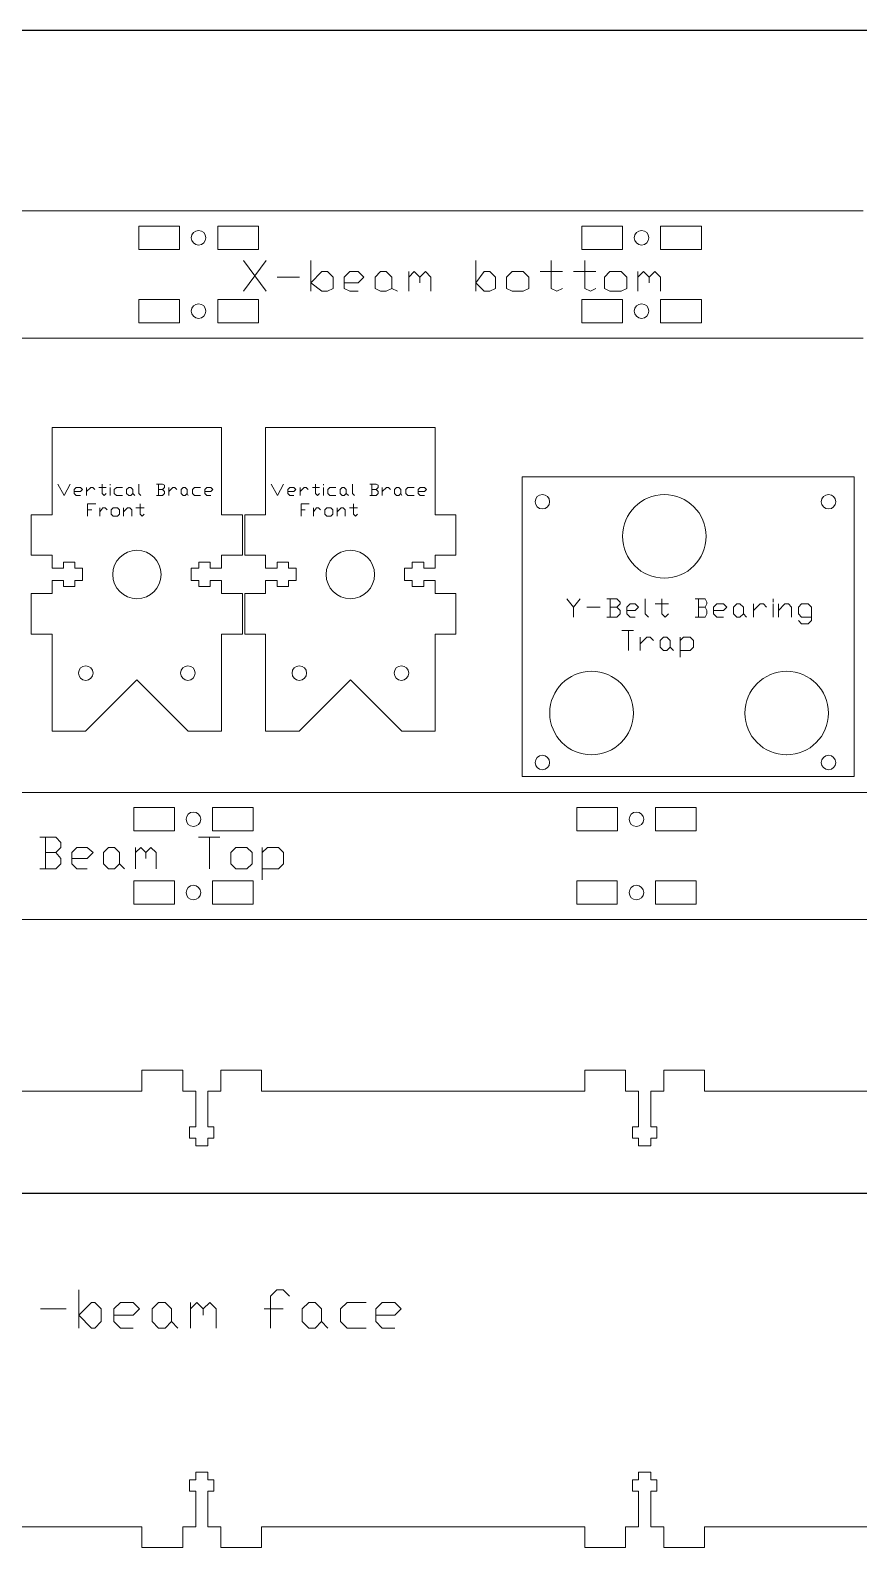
# Model space of a CAD drawing. Header units: inches. Extents: x 0 to 30.3, y 0.5 to 16.1.
# Drawn here: x 14.21 to 22.75, y 0.47 to 16.13 of the extents above; entities that cross this region are included whole.
import ezdxf

# ---------------------------------------------------------------- set-up
doc = ezdxf.new("R2010")
doc.units = ezdxf.units.IN
doc.header["$MEASUREMENT"] = 0
doc.layers.get('0').update_dxf_attribs({"linetype": 'CONTINUOUS', "true_color": 0xffffff})
doc.layers.add('CUT_SHEET_5', color=179, linetype='CONTINUOUS', true_color=0x131326)

# ---------------------------------------------------------------- blocks, each defined once
blk = doc.blocks.new('BORDER')
for p, q in [((24, 0), (0, 0)), ((0, -12), (24, -12))]:
    blk.add_line(p, q)
blk = doc.blocks.new('vert_brace_bk')
at = {"layer": 'CUT_SHEET_5', "color": 3, "lineweight": 15, "true_color": 0x00ff00}
for p, q in [((1.749, 0), (0, 0)), ((0, 0), (0, -0.9)), ((1.749, -0.9), (1.749, 0)), ((0, -0.9), (-0.215, -0.9)), ((-0.215, -0.9), (-0.215, -1.319)), ((1.964, -0.9), (1.749, -0.9)), ((1.964, -1.319), (1.964, -0.9)), ((-0.215, -1.319), (0, -1.319)), ((0, -1.319), (0, -1.453)), ((0.118, -1.453), (0.118, -1.391)), ((0.118, -1.391), (0.236, -1.391)), ((0.236, -1.391), (0.236, -1.453)), ((1.513, -1.453), (1.513, -1.391)), ((1.513, -1.391), (1.631, -1.391)), ((1.631, -1.391), (1.631, -1.453)), ((1.749, -1.453), (1.749, -1.319)), ((1.749, -1.319), (1.964, -1.319)), ((0, -1.453), (0.118, -1.453)), ((0.236, -1.453), (0.315, -1.453)), ((0.315, -1.453), (0.315, -1.579)), ((1.434, -1.579), (1.434, -1.453)), ((1.434, -1.453), (1.513, -1.453)), ((1.631, -1.453), (1.749, -1.453)), ((0, -1.713), (-0.215, -1.713)), ((-0.215, -1.713), (-0.215, -2.133)), ((0.118, -1.579), (0, -1.579)), ((0, -1.579), (0, -1.713)), ((0.118, -1.641), (0.118, -1.579)), ((0.236, -1.641), (0.118, -1.641)), ((0.315, -1.579), (0.236, -1.579)), ((0.236, -1.579), (0.236, -1.641)), ((1.513, -1.579), (1.434, -1.579)), ((1.513, -1.641), (1.513, -1.579)), ((1.631, -1.641), (1.513, -1.641)), ((1.749, -1.579), (1.631, -1.579)), ((1.631, -1.579), (1.631, -1.641)), ((1.749, -1.713), (1.749, -1.579)), ((1.964, -1.713), (1.749, -1.713)), ((1.964, -2.133), (1.964, -1.713)), ((-0.215, -2.133), (0, -2.133)), ((0, -2.133), (0, -3.134)), ((1.749, -3.134), (1.749, -2.133)), ((1.749, -2.133), (1.964, -2.133)), ((0.345, -3.134), (0.875, -2.604)), ((0.875, -2.604), (1.404, -3.134)), ((0, -3.134), (0.345, -3.134)), ((1.404, -3.134), (1.749, -3.134))]:
    blk.add_line(p, q, dxfattribs=at)
at = {"layer": 'CUT_SHEET_5', "color": 7, "lineweight": 15, "true_color": 0xffffff}
for p, q in [((0.059, -0.586), (0.123, -0.702)), ((0.123, -0.702), (0.186, -0.586)), ((0.25, -0.618), (0.229, -0.639)), ((0.292, -0.618), (0.25, -0.618)), ((0.313, -0.639), (0.292, -0.618)), ((0.356, -0.66), (0.398, -0.618)), ((0.356, -0.702), (0.356, -0.618)), ((0.398, -0.618), (0.419, -0.618)), ((0.419, -0.618), (0.44, -0.639)), ((0.483, -0.618), (0.557, -0.618)), ((0.515, -0.586), (0.515, -0.681)), ((0.599, -0.596), (0.599, -0.586)), ((0.599, -0.702), (0.599, -0.618)), ((0.663, -0.618), (0.642, -0.639)), ((0.727, -0.618), (0.663, -0.618)), ((0.769, -0.639), (0.79, -0.618)), ((0.79, -0.618), (0.811, -0.618)), ((0.811, -0.618), (0.832, -0.639)), ((0.896, -0.586), (0.896, -0.681)), ((1.14, -0.586), (1.076, -0.586)), ((1.097, -0.586), (1.097, -0.702)), ((1.161, -0.596), (1.14, -0.586)), ((1.14, -0.639), (1.161, -0.618)), ((1.161, -0.618), (1.161, -0.596)), ((1.203, -0.66), (1.246, -0.618)), ((1.203, -0.702), (1.203, -0.618)), ((1.246, -0.618), (1.267, -0.618)), ((1.267, -0.618), (1.288, -0.639)), ((1.33, -0.639), (1.352, -0.618)), ((1.352, -0.618), (1.373, -0.618)), ((1.373, -0.618), (1.394, -0.639)), ((1.468, -0.618), (1.447, -0.639)), ((1.532, -0.618), (1.468, -0.618)), ((1.595, -0.618), (1.574, -0.639)), ((1.638, -0.618), (1.595, -0.618)), ((1.659, -0.639), (1.638, -0.618)), ((0.229, -0.639), (0.229, -0.681)), ((0.229, -0.66), (0.292, -0.66)), ((0.229, -0.681), (0.25, -0.702)), ((0.25, -0.702), (0.292, -0.702)), ((0.292, -0.66), (0.313, -0.639)), ((0.515, -0.681), (0.536, -0.702)), ((0.536, -0.702), (0.557, -0.681)), ((0.642, -0.639), (0.642, -0.681)), ((0.642, -0.681), (0.663, -0.702)), ((0.663, -0.702), (0.727, -0.702)), ((0.769, -0.681), (0.769, -0.639)), ((0.79, -0.702), (0.769, -0.681)), ((0.811, -0.702), (0.79, -0.702)), ((0.832, -0.681), (0.811, -0.702)), ((0.832, -0.639), (0.832, -0.681)), ((0.832, -0.681), (0.854, -0.702)), ((0.896, -0.681), (0.917, -0.702)), ((1.076, -0.702), (1.14, -0.702)), ((1.14, -0.639), (1.097, -0.639)), ((1.161, -0.66), (1.14, -0.639)), ((1.14, -0.702), (1.161, -0.681)), ((1.161, -0.681), (1.161, -0.66)), ((1.33, -0.681), (1.33, -0.639)), ((1.352, -0.702), (1.33, -0.681)), ((1.373, -0.702), (1.352, -0.702)), ((1.394, -0.681), (1.373, -0.702)), ((1.394, -0.639), (1.394, -0.681)), ((1.394, -0.681), (1.405, -0.702)), ((1.447, -0.639), (1.447, -0.681)), ((1.447, -0.681), (1.468, -0.702)), ((1.468, -0.702), (1.532, -0.702)), ((1.574, -0.639), (1.574, -0.681)), ((1.574, -0.66), (1.638, -0.66)), ((1.574, -0.681), (1.595, -0.702)), ((1.595, -0.702), (1.638, -0.702)), ((1.638, -0.66), (1.659, -0.639)), ((0.366, -0.914), (0.366, -0.787)), ((0.366, -0.787), (0.451, -0.787)), ((0.366, -0.851), (0.409, -0.851)), ((0.493, -0.872), (0.525, -0.829)), ((0.493, -0.914), (0.493, -0.829)), ((0.525, -0.829), (0.546, -0.829)), ((0.546, -0.829), (0.568, -0.851)), ((0.61, -0.851), (0.631, -0.829)), ((0.61, -0.893), (0.61, -0.851)), ((0.631, -0.914), (0.61, -0.893)), ((0.631, -0.829), (0.674, -0.829)), ((0.674, -0.914), (0.631, -0.914)), ((0.674, -0.829), (0.695, -0.851)), ((0.695, -0.893), (0.674, -0.914)), ((0.695, -0.851), (0.695, -0.893)), ((0.737, -0.872), (0.779, -0.829)), ((0.737, -0.914), (0.737, -0.829)), ((0.779, -0.829), (0.801, -0.829)), ((0.801, -0.829), (0.822, -0.851)), ((0.822, -0.851), (0.822, -0.914)), ((0.864, -0.829), (0.949, -0.829)), ((0.907, -0.787), (0.907, -0.893)), ((0.907, -0.893), (0.928, -0.914)), ((0.928, -0.914), (0.949, -0.893))]:
    blk.add_line(p, q, dxfattribs=at)
at = {"layer": 'CUT_SHEET_5', "color": 1, "lineweight": 15, "true_color": 0xff0000}
for points in [[(0.875, -1.267), (0.737, -1.267), (0.625, -1.379), (0.625, -1.517)], [(1.124, -1.517), (1.124, -1.379), (1.013, -1.267), (0.875, -1.267)], [(0.625, -1.517), (0.625, -1.655), (0.737, -1.767), (0.875, -1.767)], [(0.875, -1.767), (1.013, -1.767), (1.124, -1.655), (1.124, -1.517)], [(0.348, -2.46), (0.306, -2.46), (0.273, -2.493), (0.273, -2.535)], [(0.423, -2.535), (0.423, -2.493), (0.389, -2.46), (0.348, -2.46)], [(1.401, -2.46), (1.36, -2.46), (1.326, -2.493), (1.326, -2.535)], [(1.476, -2.535), (1.476, -2.493), (1.443, -2.46), (1.401, -2.46)], [(0.273, -2.535), (0.273, -2.576), (0.306, -2.61), (0.348, -2.61)], [(0.348, -2.61), (0.389, -2.61), (0.423, -2.576), (0.423, -2.535)], [(1.326, -2.535), (1.326, -2.576), (1.36, -2.61), (1.401, -2.61)], [(1.401, -2.61), (1.443, -2.61), (1.476, -2.576), (1.476, -2.535)]]:
    blk.add_open_spline(points, degree=3, dxfattribs=at)
blk = doc.blocks.new('vert_brace_ft')
at = {"layer": 'CUT_SHEET_5', "color": 3, "lineweight": 15, "true_color": 0x00ff00}
for p, q in [((1.749, 0), (0, 0)), ((0, 0), (0, -0.9)), ((1.749, -0.9), (1.749, 0)), ((0, -0.9), (-0.215, -0.9)), ((-0.215, -0.9), (-0.215, -1.319)), ((1.964, -0.9), (1.749, -0.9)), ((1.964, -1.319), (1.964, -0.9)), ((-0.215, -1.319), (0, -1.319)), ((0, -1.319), (0, -1.453)), ((0.118, -1.453), (0.118, -1.391)), ((0.118, -1.391), (0.236, -1.391)), ((0.236, -1.391), (0.236, -1.453)), ((1.513, -1.453), (1.513, -1.391)), ((1.513, -1.391), (1.631, -1.391)), ((1.631, -1.391), (1.631, -1.453)), ((1.749, -1.453), (1.749, -1.319)), ((1.749, -1.319), (1.964, -1.319)), ((0, -1.453), (0.118, -1.453)), ((0.236, -1.453), (0.315, -1.453)), ((0.315, -1.453), (0.315, -1.579)), ((1.434, -1.579), (1.434, -1.453)), ((1.434, -1.453), (1.513, -1.453)), ((1.631, -1.453), (1.749, -1.453)), ((0, -1.713), (-0.215, -1.713)), ((-0.215, -1.713), (-0.215, -2.133)), ((0.118, -1.579), (0, -1.579)), ((0, -1.579), (0, -1.713)), ((0.118, -1.641), (0.118, -1.579)), ((0.236, -1.641), (0.118, -1.641)), ((0.315, -1.579), (0.236, -1.579)), ((0.236, -1.579), (0.236, -1.641)), ((1.513, -1.579), (1.434, -1.579)), ((1.513, -1.641), (1.513, -1.579)), ((1.631, -1.641), (1.513, -1.641)), ((1.749, -1.579), (1.631, -1.579)), ((1.631, -1.579), (1.631, -1.641)), ((1.749, -1.713), (1.749, -1.579)), ((1.964, -1.713), (1.749, -1.713)), ((1.964, -2.133), (1.964, -1.713)), ((-0.215, -2.133), (0, -2.133)), ((0, -2.133), (0, -3.134)), ((1.749, -3.134), (1.749, -2.133)), ((1.749, -2.133), (1.964, -2.133)), ((0.345, -3.134), (0.875, -2.604)), ((0.875, -2.604), (1.404, -3.134)), ((0, -3.134), (0.345, -3.134)), ((1.404, -3.134), (1.749, -3.134))]:
    blk.add_line(p, q, dxfattribs=at)
at = {"layer": 'CUT_SHEET_5', "color": 7, "lineweight": 15, "true_color": 0xffffff}
for p, q in [((0.059, -0.586), (0.123, -0.702)), ((0.123, -0.702), (0.186, -0.586)), ((0.25, -0.618), (0.229, -0.639)), ((0.292, -0.618), (0.25, -0.618)), ((0.313, -0.639), (0.292, -0.618)), ((0.356, -0.66), (0.398, -0.618)), ((0.356, -0.702), (0.356, -0.618)), ((0.398, -0.618), (0.419, -0.618)), ((0.419, -0.618), (0.44, -0.639)), ((0.483, -0.618), (0.557, -0.618)), ((0.515, -0.586), (0.515, -0.681)), ((0.599, -0.596), (0.599, -0.586)), ((0.599, -0.702), (0.599, -0.618)), ((0.663, -0.618), (0.642, -0.639)), ((0.726, -0.618), (0.663, -0.618)), ((0.769, -0.639), (0.79, -0.618)), ((0.79, -0.618), (0.811, -0.618)), ((0.811, -0.618), (0.832, -0.639)), ((0.896, -0.586), (0.896, -0.681)), ((1.14, -0.586), (1.076, -0.586)), ((1.097, -0.586), (1.097, -0.702)), ((1.161, -0.596), (1.14, -0.586)), ((1.14, -0.639), (1.161, -0.618)), ((1.161, -0.618), (1.161, -0.596)), ((1.203, -0.66), (1.246, -0.618)), ((1.203, -0.702), (1.203, -0.618)), ((1.246, -0.618), (1.267, -0.618)), ((1.267, -0.618), (1.288, -0.639)), ((1.33, -0.639), (1.352, -0.618)), ((1.352, -0.618), (1.373, -0.618)), ((1.373, -0.618), (1.394, -0.639)), ((1.468, -0.618), (1.447, -0.639)), ((1.532, -0.618), (1.468, -0.618)), ((1.595, -0.618), (1.574, -0.639)), ((1.638, -0.618), (1.595, -0.618)), ((1.659, -0.639), (1.638, -0.618)), ((0.229, -0.639), (0.229, -0.681)), ((0.229, -0.66), (0.292, -0.66)), ((0.229, -0.681), (0.25, -0.702)), ((0.25, -0.702), (0.292, -0.702)), ((0.292, -0.66), (0.313, -0.639)), ((0.515, -0.681), (0.536, -0.702)), ((0.536, -0.702), (0.557, -0.681)), ((0.642, -0.639), (0.642, -0.681)), ((0.642, -0.681), (0.663, -0.702)), ((0.663, -0.702), (0.726, -0.702)), ((0.769, -0.681), (0.769, -0.639)), ((0.79, -0.702), (0.769, -0.681)), ((0.811, -0.702), (0.79, -0.702)), ((0.832, -0.681), (0.811, -0.702)), ((0.832, -0.639), (0.832, -0.681)), ((0.832, -0.681), (0.854, -0.702)), ((0.896, -0.681), (0.917, -0.702)), ((1.076, -0.702), (1.14, -0.702)), ((1.14, -0.639), (1.097, -0.639)), ((1.161, -0.66), (1.14, -0.639)), ((1.14, -0.702), (1.161, -0.681)), ((1.161, -0.681), (1.161, -0.66)), ((1.33, -0.681), (1.33, -0.639)), ((1.352, -0.702), (1.33, -0.681)), ((1.373, -0.702), (1.352, -0.702)), ((1.394, -0.681), (1.373, -0.702)), ((1.394, -0.639), (1.394, -0.681)), ((1.394, -0.681), (1.404, -0.702)), ((1.447, -0.639), (1.447, -0.681)), ((1.447, -0.681), (1.468, -0.702)), ((1.468, -0.702), (1.532, -0.702)), ((1.574, -0.639), (1.574, -0.681)), ((1.574, -0.66), (1.638, -0.66)), ((1.574, -0.681), (1.595, -0.702)), ((1.595, -0.702), (1.638, -0.702)), ((1.638, -0.66), (1.659, -0.639)), ((0.366, -0.914), (0.366, -0.787)), ((0.366, -0.787), (0.451, -0.787)), ((0.366, -0.851), (0.409, -0.851)), ((0.493, -0.872), (0.525, -0.829)), ((0.493, -0.914), (0.493, -0.829)), ((0.525, -0.829), (0.546, -0.829)), ((0.546, -0.829), (0.568, -0.851)), ((0.61, -0.851), (0.631, -0.829)), ((0.61, -0.893), (0.61, -0.851)), ((0.631, -0.914), (0.61, -0.893)), ((0.631, -0.829), (0.674, -0.829)), ((0.674, -0.914), (0.631, -0.914)), ((0.674, -0.829), (0.695, -0.851)), ((0.695, -0.893), (0.674, -0.914)), ((0.695, -0.851), (0.695, -0.893)), ((0.737, -0.872), (0.779, -0.829)), ((0.737, -0.914), (0.737, -0.829)), ((0.779, -0.829), (0.801, -0.829)), ((0.801, -0.829), (0.822, -0.851)), ((0.822, -0.851), (0.822, -0.914)), ((0.864, -0.829), (0.949, -0.829)), ((0.907, -0.787), (0.907, -0.893)), ((0.907, -0.893), (0.928, -0.914)), ((0.928, -0.914), (0.949, -0.893))]:
    blk.add_line(p, q, dxfattribs=at)
at = {"layer": 'CUT_SHEET_5', "color": 1, "lineweight": 15, "true_color": 0xff0000}
for points in [[(0.875, -1.267), (0.737, -1.267), (0.625, -1.379), (0.625, -1.517)], [(1.124, -1.517), (1.124, -1.379), (1.013, -1.267), (0.875, -1.267)], [(0.625, -1.517), (0.625, -1.655), (0.737, -1.767), (0.875, -1.767)], [(0.875, -1.767), (1.013, -1.767), (1.124, -1.655), (1.124, -1.517)], [(0.348, -2.46), (0.306, -2.46), (0.273, -2.493), (0.273, -2.535)], [(0.423, -2.535), (0.423, -2.493), (0.389, -2.46), (0.348, -2.46)], [(1.401, -2.46), (1.36, -2.46), (1.326, -2.493), (1.326, -2.535)], [(1.476, -2.535), (1.476, -2.493), (1.443, -2.46), (1.401, -2.46)], [(0.273, -2.535), (0.273, -2.576), (0.306, -2.61), (0.348, -2.61)], [(0.348, -2.61), (0.389, -2.61), (0.423, -2.576), (0.423, -2.535)], [(1.326, -2.535), (1.326, -2.576), (1.36, -2.61), (1.401, -2.61)], [(1.401, -2.61), (1.443, -2.61), (1.476, -2.576), (1.476, -2.535)]]:
    blk.add_open_spline(points, degree=3, dxfattribs=at)
blk = doc.blocks.new('y_belt_bear_trap_1')
at = {"layer": 'CUT_SHEET_5', "color": 3, "lineweight": 15, "true_color": 0x00ff00}
for p, q in [((0, -3.091), (0, 0)), ((0, 0), (3.424, 0)), ((3.424, 0), (3.424, -3.091)), ((3.424, -3.091), (0, -3.091))]:
    blk.add_line(p, q, dxfattribs=at)
at = {"layer": 'CUT_SHEET_5', "color": 1, "lineweight": 15, "true_color": 0xff0000}
for p, q in [((0.208, -0.182), (0.208, -0.182)), ((1.466, -0.183), (1.466, -0.183)), ((3.159, -0.182), (3.159, -0.182)), ((0.715, -2.007), (0.715, -2.007)), ((0.284, -2.438), (0.284, -2.438)), ((1.147, -2.438), (1.147, -2.438)), ((2.296, -2.438), (2.296, -2.438)), ((3.159, -2.438), (3.159, -2.438)), ((0.208, -2.873), (0.208, -2.873)), ((3.159, -2.873), (3.159, -2.873))]:
    blk.add_line(p, q, dxfattribs=at)
at = {"layer": 'CUT_SHEET_5', "color": 7, "lineweight": 15, "true_color": 0xffffff}
for p, q in [((0.46, -1.26), (0.528, -1.346)), ((0.528, -1.346), (0.597, -1.26)), ((0.528, -1.346), (0.528, -1.449)), ((0.666, -1.346), (0.803, -1.346)), ((0.975, -1.26), (0.872, -1.26)), ((0.906, -1.26), (0.906, -1.449)), ((0.975, -1.346), (0.906, -1.346)), ((1.009, -1.294), (0.975, -1.26)), ((0.975, -1.346), (1.009, -1.311)), ((1.009, -1.38), (0.975, -1.346)), ((1.009, -1.311), (1.009, -1.294)), ((1.009, -1.414), (1.009, -1.38)), ((1.113, -1.311), (1.078, -1.346)), ((1.078, -1.346), (1.078, -1.414)), ((1.078, -1.38), (1.164, -1.38)), ((1.164, -1.311), (1.113, -1.311)), ((1.198, -1.346), (1.164, -1.311)), ((1.164, -1.38), (1.198, -1.346)), ((1.267, -1.26), (1.267, -1.414)), ((1.37, -1.311), (1.508, -1.311)), ((1.439, -1.26), (1.439, -1.414)), ((1.886, -1.26), (1.783, -1.26)), ((1.817, -1.26), (1.817, -1.449)), ((1.886, -1.346), (1.817, -1.346)), ((1.903, -1.294), (1.886, -1.26)), ((1.886, -1.346), (1.903, -1.311)), ((1.903, -1.38), (1.886, -1.346)), ((1.903, -1.311), (1.903, -1.294)), ((1.903, -1.414), (1.903, -1.38)), ((2.006, -1.311), (1.972, -1.346)), ((1.972, -1.346), (1.972, -1.414)), ((1.972, -1.38), (2.075, -1.38)), ((2.075, -1.311), (2.006, -1.311)), ((2.109, -1.346), (2.075, -1.311)), ((2.075, -1.38), (2.109, -1.346)), ((2.178, -1.346), (2.212, -1.311)), ((2.178, -1.414), (2.178, -1.346)), ((2.212, -1.311), (2.246, -1.311)), ((2.246, -1.311), (2.281, -1.346)), ((2.281, -1.346), (2.281, -1.414)), ((2.384, -1.38), (2.453, -1.311)), ((2.384, -1.449), (2.384, -1.311)), ((2.453, -1.311), (2.487, -1.311)), ((2.487, -1.311), (2.521, -1.346)), ((2.59, -1.294), (2.59, -1.26)), ((2.59, -1.449), (2.59, -1.311)), ((2.642, -1.38), (2.71, -1.311)), ((2.642, -1.449), (2.642, -1.311)), ((2.71, -1.311), (2.745, -1.311)), ((2.745, -1.311), (2.779, -1.346)), ((2.779, -1.346), (2.779, -1.449)), ((2.882, -1.311), (2.848, -1.346)), ((2.848, -1.346), (2.848, -1.414)), ((2.951, -1.311), (2.882, -1.311)), ((2.985, -1.346), (2.951, -1.311)), ((2.985, -1.483), (2.985, -1.346)), ((0.872, -1.449), (0.975, -1.449)), ((0.975, -1.449), (1.009, -1.414)), ((1.078, -1.414), (1.113, -1.449)), ((1.113, -1.449), (1.164, -1.449)), ((1.267, -1.414), (1.302, -1.449)), ((1.439, -1.414), (1.473, -1.449)), ((1.473, -1.449), (1.508, -1.414)), ((1.783, -1.449), (1.886, -1.449)), ((1.886, -1.449), (1.903, -1.414)), ((1.972, -1.414), (2.006, -1.449)), ((2.006, -1.449), (2.075, -1.449)), ((2.212, -1.449), (2.178, -1.414)), ((2.246, -1.449), (2.212, -1.449)), ((2.281, -1.414), (2.246, -1.449)), ((2.281, -1.414), (2.315, -1.449)), ((2.848, -1.414), (2.882, -1.449)), ((2.848, -1.483), (2.882, -1.518)), ((2.882, -1.449), (2.985, -1.449)), ((2.882, -1.518), (2.951, -1.518)), ((2.951, -1.518), (2.985, -1.483)), ((1.027, -1.586), (1.147, -1.586)), ((1.095, -1.586), (1.095, -1.792)), ((1.216, -1.724), (1.284, -1.655)), ((1.216, -1.792), (1.216, -1.655)), ((1.284, -1.655), (1.319, -1.655)), ((1.319, -1.655), (1.353, -1.689)), ((1.422, -1.689), (1.456, -1.655)), ((1.422, -1.758), (1.422, -1.689)), ((1.456, -1.655), (1.491, -1.655)), ((1.491, -1.655), (1.525, -1.689)), ((1.525, -1.689), (1.525, -1.758)), ((1.628, -1.689), (1.662, -1.655)), ((1.628, -1.861), (1.628, -1.655)), ((1.662, -1.655), (1.731, -1.655)), ((1.731, -1.655), (1.765, -1.689)), ((1.765, -1.689), (1.765, -1.758)), ((1.456, -1.792), (1.422, -1.758)), ((1.491, -1.792), (1.456, -1.792)), ((1.525, -1.758), (1.491, -1.792)), ((1.525, -1.758), (1.559, -1.792)), ((1.731, -1.792), (1.628, -1.792)), ((1.765, -1.758), (1.731, -1.792))]:
    blk.add_line(p, q, dxfattribs=at)
at = {"layer": 'CUT_SHEET_5', "color": 1, "lineweight": 15, "true_color": 0xff0000}
for points, degree in [([(0.208, -0.182), (0.167, -0.182), (0.133, -0.216), (0.133, -0.257)], 3), ([(0.133, -0.257), (0.133, -0.299), (0.167, -0.332), (0.208, -0.332)], 3), ([(0.283, -0.257), (0.283, -0.216), (0.25, -0.182), (0.208, -0.182)], 3), ([(0.208, -0.332), (0.25, -0.332), (0.283, -0.299), (0.283, -0.257)], 3), ([(1.466, -0.183), (1.228, -0.183), (1.035, -0.376), (1.035, -0.614)], 3), ([(1.897, -0.614), (1.898, -0.376), (1.704, -0.183), (1.466, -0.183)], 3), ([(3.159, -0.182), (3.118, -0.182), (3.084, -0.216), (3.084, -0.257)], 3), ([(3.084, -0.257), (3.084, -0.299), (3.118, -0.332), (3.159, -0.332)], 3), ([(3.234, -0.257), (3.234, -0.216), (3.201, -0.182), (3.159, -0.182)], 3), ([(3.159, -0.332), (3.201, -0.332), (3.234, -0.299), (3.234, -0.257)], 3), ([(1.035, -0.614), (1.035, -0.852), (1.228, -1.046), (1.466, -1.046)], 3), ([(1.035, -0.614), (1.035, -0.614), (1.035, -0.614), (1.035, -0.614)], 3), ([(1.466, -1.046), (1.704, -1.046), (1.897, -0.852), (1.897, -0.614)], 3), ([(1.466, -1.046), (1.466, -1.046), (1.466, -1.046)], 2), ([(0.715, -2.007), (0.477, -2.007), (0.284, -2.2), (0.284, -2.438)], 3), ([(1.147, -2.438), (1.147, -2.2), (0.953, -2.007), (0.715, -2.007)], 3), ([(2.728, -2.007), (2.489, -2.007), (2.296, -2.2), (2.296, -2.438)], 3), ([(3.159, -2.438), (3.159, -2.2), (2.966, -2.007), (2.728, -2.007)], 3), ([(0.284, -2.438), (0.284, -2.676), (0.477, -2.869), (0.715, -2.869)], 3), ([(0.715, -2.869), (0.953, -2.869), (1.147, -2.676), (1.147, -2.438)], 3), ([(2.296, -2.438), (2.296, -2.676), (2.489, -2.869), (2.727, -2.869)], 3), ([(2.728, -2.869), (2.966, -2.869), (3.159, -2.676), (3.159, -2.438)], 3), ([(0.208, -2.873), (0.167, -2.873), (0.133, -2.907), (0.133, -2.948)], 3), ([(0.133, -2.948), (0.133, -2.99), (0.167, -3.023), (0.208, -3.023)], 3), ([(0.283, -2.948), (0.283, -2.907), (0.25, -2.873), (0.208, -2.873)], 3), ([(0.208, -3.023), (0.25, -3.023), (0.283, -2.99), (0.283, -2.948)], 3), ([(0.715, -2.869), (0.715, -2.869), (0.715, -2.869), (0.715, -2.869)], 3), ([(2.727, -2.869), (2.728, -2.869), (2.728, -2.869), (2.728, -2.869)], 3), ([(3.159, -2.873), (3.118, -2.873), (3.084, -2.907), (3.084, -2.948)], 3), ([(3.084, -2.948), (3.084, -2.99), (3.118, -3.023), (3.159, -3.023)], 3), ([(3.234, -2.948), (3.234, -2.907), (3.201, -2.873), (3.159, -2.873)], 3), ([(3.159, -3.023), (3.201, -3.023), (3.234, -2.99), (3.234, -2.948)], 3)]:
    blk.add_open_spline(points, degree=degree, dxfattribs=at)
blk = doc.blocks.new('beam_face_1')
at = {"layer": 'CUT_SHEET_5', "color": 3, "lineweight": 15, "true_color": 0x00ff00}
for p, q in [((14.118, 0.215), (13.698, 0.215)), ((13.698, 0.215), (13.698, 0)), ((14.118, 0), (14.118, 0.215)), ((14.931, 0.215), (14.511, 0.215)), ((14.511, 0.215), (14.511, 0)), ((14.931, 0), (14.931, 0.215)), ((18.687, 0.215), (18.267, 0.215)), ((18.267, 0.215), (18.267, 0)), ((18.687, 0), (18.687, 0.215)), ((19.5, 0.215), (19.08, 0.215)), ((19.08, 0.215), (19.08, 0)), ((19.5, 0), (19.5, 0.215)), ((13.698, 0), (10.362, 0)), ((14.252, 0), (14.118, 0)), ((14.252, -0.368), (14.252, 0)), ((14.511, 0), (14.378, 0)), ((14.378, 0), (14.378, -0.368)), ((18.267, 0), (14.931, 0)), ((18.821, 0), (18.687, 0)), ((18.821, -0.368), (18.821, 0)), ((19.08, 0), (18.947, 0)), ((18.947, 0), (18.947, -0.368)), ((22.836, 0), (19.5, 0)), ((14.19, -0.486), (14.19, -0.368)), ((14.19, -0.368), (14.252, -0.368)), ((14.378, -0.368), (14.44, -0.368)), ((14.44, -0.368), (14.44, -0.486)), ((18.759, -0.486), (18.759, -0.368)), ((18.759, -0.368), (18.821, -0.368)), ((18.947, -0.368), (19.009, -0.368)), ((19.009, -0.368), (19.009, -0.486)), ((14.252, -0.486), (14.19, -0.486)), ((14.252, -0.565), (14.252, -0.486)), ((14.378, -0.565), (14.252, -0.565)), ((14.44, -0.486), (14.378, -0.486)), ((14.378, -0.486), (14.378, -0.565)), ((18.821, -0.486), (18.759, -0.486)), ((18.821, -0.565), (18.821, -0.486)), ((18.947, -0.565), (18.821, -0.565)), ((19.009, -0.486), (18.947, -0.486)), ((18.947, -0.486), (18.947, -0.565)), ((14.19, -4.129), (14.19, -4.011)), ((14.19, -4.011), (14.252, -4.011)), ((14.252, -4.011), (14.252, -3.932)), ((14.252, -3.932), (14.378, -3.932)), ((14.378, -3.932), (14.378, -4.011)), ((14.378, -4.011), (14.44, -4.011)), ((14.44, -4.011), (14.44, -4.129)), ((18.759, -4.129), (18.759, -4.011)), ((18.759, -4.011), (18.821, -4.011)), ((18.821, -4.011), (18.821, -3.932)), ((18.821, -3.932), (18.947, -3.932)), ((18.947, -3.932), (18.947, -4.011)), ((18.947, -4.011), (19.009, -4.011)), ((19.009, -4.011), (19.009, -4.129)), ((14.252, -4.129), (14.19, -4.129)), ((14.252, -4.497), (14.252, -4.129)), ((14.44, -4.129), (14.378, -4.129)), ((14.378, -4.129), (14.378, -4.497)), ((18.821, -4.129), (18.759, -4.129)), ((18.821, -4.497), (18.821, -4.129)), ((19.009, -4.129), (18.947, -4.129)), ((18.947, -4.129), (18.947, -4.497)), ((10.362, -4.497), (13.698, -4.497)), ((13.698, -4.497), (13.698, -4.712)), ((14.118, -4.712), (14.118, -4.497)), ((14.118, -4.497), (14.252, -4.497)), ((14.378, -4.497), (14.511, -4.497)), ((14.511, -4.497), (14.511, -4.712)), ((14.931, -4.712), (14.931, -4.497)), ((14.931, -4.497), (18.267, -4.497)), ((18.267, -4.497), (18.267, -4.712)), ((18.687, -4.712), (18.687, -4.497)), ((18.687, -4.497), (18.821, -4.497)), ((18.947, -4.497), (19.08, -4.497)), ((19.08, -4.497), (19.08, -4.712)), ((19.5, -4.712), (19.5, -4.497)), ((19.5, -4.497), (22.836, -4.497)), ((13.698, -4.712), (14.118, -4.712)), ((14.511, -4.712), (14.931, -4.712)), ((18.267, -4.712), (18.687, -4.712)), ((19.08, -4.712), (19.5, -4.712))]:
    blk.add_line(p, q, dxfattribs=at)
at = {"layer": 'CUT_SHEET_5', "color": 7, "lineweight": 15, "true_color": 0xffffff}
for p, q in [((13.047, -2.446), (13.047, -2.051)), ((13.047, -2.314), (13.179, -2.182)), ((13.179, -2.182), (13.212, -2.182)), ((13.212, -2.182), (13.277, -2.248)), ((13.475, -2.182), (13.409, -2.248)), ((13.607, -2.182), (13.475, -2.182)), ((13.673, -2.248), (13.607, -2.182)), ((13.804, -2.248), (13.87, -2.182)), ((13.87, -2.182), (13.936, -2.182)), ((13.936, -2.182), (14.002, -2.248)), ((14.199, -2.248), (14.265, -2.182)), ((14.199, -2.446), (14.199, -2.182)), ((14.265, -2.182), (14.331, -2.248)), ((14.331, -2.248), (14.397, -2.182)), ((14.397, -2.182), (14.463, -2.248)), ((15.088, -2.051), (15.023, -2.117)), ((15.023, -2.117), (15.023, -2.446)), ((15.154, -2.051), (15.088, -2.051)), ((15.22, -2.117), (15.154, -2.051)), ((15.352, -2.248), (15.418, -2.182)), ((15.418, -2.182), (15.484, -2.182)), ((15.484, -2.182), (15.549, -2.248)), ((15.813, -2.182), (15.747, -2.248)), ((16.01, -2.182), (15.813, -2.182)), ((16.175, -2.182), (16.109, -2.248)), ((16.307, -2.182), (16.175, -2.182)), ((16.373, -2.248), (16.307, -2.182)), ((12.652, -2.248), (12.915, -2.248)), ((13.179, -2.446), (13.047, -2.314)), ((13.277, -2.248), (13.277, -2.38)), ((13.409, -2.248), (13.409, -2.38)), ((13.409, -2.314), (13.607, -2.314)), ((13.607, -2.314), (13.673, -2.248)), ((13.804, -2.38), (13.804, -2.248)), ((14.002, -2.248), (14.002, -2.38)), ((14.331, -2.248), (14.331, -2.314)), ((14.463, -2.248), (14.463, -2.446)), ((14.957, -2.248), (15.154, -2.248)), ((15.352, -2.38), (15.352, -2.248)), ((15.549, -2.248), (15.549, -2.38)), ((15.747, -2.248), (15.747, -2.38)), ((16.109, -2.248), (16.109, -2.38)), ((16.109, -2.314), (16.307, -2.314)), ((16.307, -2.314), (16.373, -2.248)), ((13.212, -2.446), (13.179, -2.446)), ((13.277, -2.38), (13.212, -2.446)), ((13.409, -2.38), (13.475, -2.446)), ((13.475, -2.446), (13.607, -2.446)), ((13.87, -2.446), (13.804, -2.38)), ((13.936, -2.446), (13.87, -2.446)), ((14.002, -2.38), (13.936, -2.446)), ((14.002, -2.38), (14.068, -2.446)), ((15.418, -2.446), (15.352, -2.38)), ((15.484, -2.446), (15.418, -2.446)), ((15.549, -2.38), (15.484, -2.446)), ((15.549, -2.38), (15.615, -2.446)), ((15.747, -2.38), (15.813, -2.446)), ((15.813, -2.446), (16.01, -2.446)), ((16.109, -2.38), (16.175, -2.446)), ((16.175, -2.446), (16.307, -2.446))]:
    blk.add_line(p, q, dxfattribs=at)

msp = doc.modelspace()

# ---------------------------------------------------------------- linework, layer by layer
at = {"layer": 'CUT_SHEET_5', "color": 3, "lineweight": 15, "true_color": 0x00ff00}
for p, q in [((22.801, 14.264), (9.094, 14.264)), ((9.094, 12.952), (22.801, 12.952)), ((26.388, 8.263), (5.4, 8.263)), ((5.4, 6.952), (26.388, 6.952))]:
    msp.add_line(p, q, dxfattribs=at)
at = {"layer": 'CUT_SHEET_5', "color": 1, "lineweight": 15, "true_color": 0xff0000}
for p, q in [((15.75, 14.106), (15.331, 14.106)), ((15.331, 14.106), (15.331, 13.866)), ((15.75, 13.866), (15.75, 14.106)), ((16.564, 14.106), (16.144, 14.106)), ((16.144, 14.106), (16.144, 13.866)), ((16.564, 13.866), (16.564, 14.106)), ((20.319, 14.106), (19.9, 14.106)), ((19.9, 14.106), (19.9, 13.866)), ((20.319, 13.866), (20.319, 14.106)), ((21.133, 14.106), (20.713, 14.106)), ((20.713, 14.106), (20.713, 13.866)), ((21.133, 13.866), (21.133, 14.106)), ((15.331, 13.866), (15.75, 13.866)), ((16.144, 13.866), (16.564, 13.866)), ((19.9, 13.866), (20.319, 13.866)), ((20.713, 13.866), (21.133, 13.866)), ((15.75, 13.35), (15.331, 13.35)), ((15.331, 13.35), (15.331, 13.11)), ((15.75, 13.11), (15.75, 13.35)), ((16.564, 13.35), (16.144, 13.35)), ((16.144, 13.35), (16.144, 13.11)), ((16.564, 13.11), (16.564, 13.35)), ((20.319, 13.35), (19.9, 13.35)), ((19.9, 13.35), (19.9, 13.11)), ((20.319, 13.11), (20.319, 13.35)), ((21.133, 13.35), (20.713, 13.35)), ((20.713, 13.35), (20.713, 13.11)), ((21.133, 13.11), (21.133, 13.35)), ((15.331, 13.11), (15.75, 13.11)), ((16.144, 13.11), (16.564, 13.11)), ((19.9, 13.11), (20.319, 13.11)), ((20.713, 13.11), (21.133, 13.11)), ((15.698, 8.106), (15.278, 8.106)), ((15.278, 8.106), (15.278, 7.866)), ((15.698, 7.866), (15.698, 8.106)), ((16.511, 8.106), (16.091, 8.106)), ((16.091, 8.106), (16.091, 7.866)), ((16.511, 7.866), (16.511, 8.106)), ((20.267, 8.106), (19.847, 8.106)), ((19.847, 8.106), (19.847, 7.866)), ((20.267, 7.866), (20.267, 8.106)), ((21.08, 8.106), (20.66, 8.106)), ((20.66, 8.106), (20.66, 7.866)), ((21.08, 7.866), (21.08, 8.106)), ((15.278, 7.866), (15.698, 7.866)), ((16.091, 7.866), (16.511, 7.866)), ((19.847, 7.866), (20.267, 7.866)), ((20.66, 7.866), (21.08, 7.866)), ((15.698, 7.35), (15.278, 7.35)), ((15.278, 7.35), (15.278, 7.11)), ((15.698, 7.11), (15.698, 7.35)), ((16.511, 7.35), (16.091, 7.35)), ((16.091, 7.35), (16.091, 7.11)), ((16.511, 7.11), (16.511, 7.35)), ((20.266, 7.35), (19.847, 7.35)), ((19.847, 7.35), (19.847, 7.11)), ((20.266, 7.11), (20.266, 7.35)), ((21.08, 7.35), (20.66, 7.35)), ((20.66, 7.35), (20.66, 7.11)), ((21.08, 7.11), (21.08, 7.35)), ((15.278, 7.11), (15.698, 7.11)), ((16.091, 7.11), (16.511, 7.11)), ((19.847, 7.11), (20.266, 7.11)), ((20.66, 7.11), (21.08, 7.11))]:
    msp.add_line(p, q, dxfattribs=at)
at = {"layer": 'CUT_SHEET_5', "color": 7, "lineweight": 15, "true_color": 0xffffff}
for p, q in [((16.412, 13.753), (16.643, 13.435)), ((16.412, 13.435), (16.643, 13.753)), ((17.104, 13.435), (17.104, 13.753)), ((17.104, 13.522), (17.219, 13.637)), ((17.219, 13.637), (17.277, 13.637)), ((17.277, 13.637), (17.335, 13.58)), ((17.508, 13.637), (17.45, 13.58)), ((17.594, 13.637), (17.508, 13.637)), ((17.652, 13.58), (17.594, 13.637)), ((17.767, 13.58), (17.825, 13.637)), ((17.825, 13.637), (17.883, 13.637)), ((17.883, 13.637), (17.941, 13.58)), ((18.114, 13.58), (18.171, 13.637)), ((18.114, 13.435), (18.114, 13.637)), ((18.171, 13.637), (18.229, 13.58)), ((18.229, 13.58), (18.287, 13.637)), ((18.287, 13.637), (18.344, 13.58)), ((18.806, 13.435), (18.806, 13.753)), ((18.806, 13.522), (18.892, 13.637)), ((18.892, 13.637), (18.95, 13.637)), ((18.95, 13.637), (19.008, 13.58)), ((19.123, 13.58), (19.181, 13.637)), ((19.181, 13.637), (19.296, 13.637)), ((19.296, 13.637), (19.354, 13.58)), ((19.469, 13.637), (19.7, 13.637)), ((19.585, 13.753), (19.585, 13.464)), ((19.815, 13.637), (20.046, 13.637)), ((19.931, 13.753), (19.931, 13.464)), ((20.133, 13.58), (20.19, 13.637)), ((20.19, 13.637), (20.306, 13.637)), ((20.306, 13.637), (20.363, 13.58)), ((20.479, 13.58), (20.536, 13.637)), ((20.479, 13.435), (20.479, 13.637)), ((20.536, 13.637), (20.594, 13.58)), ((20.594, 13.58), (20.652, 13.637)), ((20.652, 13.637), (20.71, 13.58)), ((16.758, 13.58), (16.989, 13.58)), ((17.219, 13.435), (17.104, 13.522)), ((17.335, 13.58), (17.335, 13.464)), ((17.45, 13.58), (17.45, 13.464)), ((17.45, 13.522), (17.594, 13.522)), ((17.594, 13.522), (17.652, 13.58)), ((17.767, 13.464), (17.767, 13.58)), ((17.941, 13.58), (17.941, 13.464)), ((18.229, 13.58), (18.229, 13.522)), ((18.344, 13.58), (18.344, 13.435)), ((18.892, 13.435), (18.806, 13.522)), ((19.008, 13.58), (19.008, 13.464)), ((19.123, 13.464), (19.123, 13.58)), ((19.354, 13.58), (19.354, 13.464)), ((20.133, 13.464), (20.133, 13.58)), ((20.363, 13.58), (20.363, 13.464)), ((20.594, 13.58), (20.594, 13.522)), ((20.71, 13.58), (20.71, 13.435)), ((17.277, 13.435), (17.219, 13.435)), ((17.335, 13.464), (17.277, 13.435)), ((17.45, 13.464), (17.508, 13.435)), ((17.508, 13.435), (17.594, 13.435)), ((17.825, 13.435), (17.767, 13.464)), ((17.883, 13.435), (17.825, 13.435)), ((17.941, 13.464), (17.883, 13.435)), ((17.941, 13.464), (17.998, 13.435)), ((18.95, 13.435), (18.892, 13.435)), ((19.008, 13.464), (18.95, 13.435)), ((19.181, 13.435), (19.123, 13.464)), ((19.296, 13.435), (19.181, 13.435)), ((19.354, 13.464), (19.296, 13.435)), ((19.585, 13.464), (19.642, 13.435)), ((19.642, 13.435), (19.7, 13.464)), ((19.931, 13.464), (19.988, 13.435)), ((19.988, 13.435), (20.046, 13.464)), ((20.19, 13.435), (20.133, 13.464)), ((20.306, 13.435), (20.19, 13.435)), ((20.363, 13.464), (20.306, 13.435)), ((14.474, 7.8), (14.308, 7.8)), ((14.369, 7.8), (14.369, 7.475)), ((14.527, 7.747), (14.474, 7.8)), ((14.474, 7.642), (14.527, 7.694)), ((14.527, 7.694), (14.527, 7.747)), ((14.693, 7.694), (14.64, 7.642)), ((14.799, 7.694), (14.693, 7.694)), ((14.86, 7.642), (14.799, 7.694)), ((14.965, 7.642), (15.018, 7.694)), ((15.018, 7.694), (15.079, 7.694)), ((15.079, 7.694), (15.131, 7.642)), ((15.298, 7.642), (15.35, 7.694)), ((15.298, 7.475), (15.298, 7.694)), ((15.35, 7.694), (15.403, 7.642)), ((15.403, 7.642), (15.456, 7.694)), ((15.456, 7.694), (15.509, 7.642)), ((15.947, 7.8), (16.166, 7.8)), ((16.06, 7.8), (16.06, 7.475)), ((16.279, 7.642), (16.332, 7.694)), ((16.332, 7.694), (16.446, 7.694)), ((16.446, 7.694), (16.499, 7.642)), ((16.604, 7.642), (16.657, 7.694)), ((16.604, 7.362), (16.604, 7.694)), ((16.657, 7.694), (16.77, 7.694)), ((16.77, 7.694), (16.823, 7.642)), ((14.474, 7.642), (14.369, 7.642)), ((14.527, 7.581), (14.474, 7.642)), ((14.474, 7.475), (14.527, 7.528)), ((14.527, 7.528), (14.527, 7.581)), ((14.64, 7.642), (14.64, 7.528)), ((14.64, 7.581), (14.799, 7.581)), ((14.64, 7.528), (14.693, 7.475)), ((14.799, 7.581), (14.86, 7.642)), ((14.965, 7.528), (14.965, 7.642)), ((15.018, 7.475), (14.965, 7.528)), ((15.131, 7.528), (15.079, 7.475)), ((15.131, 7.642), (15.131, 7.528)), ((15.131, 7.528), (15.184, 7.475)), ((15.403, 7.642), (15.403, 7.581)), ((15.509, 7.642), (15.509, 7.475)), ((16.279, 7.528), (16.279, 7.642)), ((16.332, 7.475), (16.279, 7.528)), ((16.499, 7.528), (16.446, 7.475)), ((16.499, 7.642), (16.499, 7.528)), ((16.823, 7.528), (16.77, 7.475)), ((16.823, 7.642), (16.823, 7.528)), ((14.308, 7.475), (14.474, 7.475)), ((14.693, 7.475), (14.799, 7.475)), ((15.079, 7.475), (15.018, 7.475)), ((16.446, 7.475), (16.332, 7.475)), ((16.77, 7.475), (16.604, 7.475))]:
    msp.add_line(p, q, dxfattribs=at)
at = {"layer": 'CUT_SHEET_5', "color": 1, "lineweight": 15, "true_color": 0xff0000}
for points in [[(15.947, 14.061), (15.906, 14.061), (15.872, 14.028), (15.872, 13.986)], [(15.872, 13.986), (15.872, 13.945), (15.906, 13.911), (15.947, 13.911)], [(16.022, 13.986), (16.022, 14.028), (15.989, 14.061), (15.947, 14.061)], [(15.947, 13.911), (15.989, 13.911), (16.022, 13.945), (16.022, 13.986)], [(20.516, 14.061), (20.475, 14.061), (20.441, 14.028), (20.441, 13.986)], [(20.441, 13.986), (20.441, 13.945), (20.475, 13.911), (20.516, 13.911)], [(20.591, 13.986), (20.591, 14.028), (20.558, 14.061), (20.516, 14.061)], [(20.516, 13.911), (20.558, 13.911), (20.591, 13.945), (20.591, 13.986)], [(15.947, 13.305), (15.906, 13.305), (15.872, 13.272), (15.872, 13.23)], [(15.872, 13.23), (15.872, 13.189), (15.906, 13.155), (15.947, 13.155)], [(16.022, 13.23), (16.022, 13.272), (15.989, 13.305), (15.947, 13.305)], [(15.947, 13.155), (15.989, 13.155), (16.022, 13.189), (16.022, 13.23)], [(20.516, 13.305), (20.475, 13.305), (20.441, 13.272), (20.441, 13.23)], [(20.441, 13.23), (20.441, 13.189), (20.475, 13.155), (20.516, 13.155)], [(20.591, 13.23), (20.591, 13.272), (20.557, 13.305), (20.516, 13.305)], [(20.516, 13.155), (20.557, 13.155), (20.591, 13.189), (20.591, 13.23)], [(15.894, 8.061), (15.853, 8.061), (15.819, 8.027), (15.819, 7.986)], [(15.819, 7.986), (15.819, 7.944), (15.853, 7.911), (15.894, 7.911)], [(15.969, 7.986), (15.969, 8.027), (15.936, 8.061), (15.894, 8.061)], [(15.894, 7.911), (15.936, 7.911), (15.969, 7.944), (15.969, 7.986)], [(20.463, 8.061), (20.422, 8.061), (20.388, 8.027), (20.388, 7.986)], [(20.388, 7.986), (20.388, 7.944), (20.422, 7.911), (20.463, 7.911)], [(20.538, 7.986), (20.538, 8.027), (20.505, 8.061), (20.463, 8.061)], [(20.463, 7.911), (20.505, 7.911), (20.538, 7.944), (20.538, 7.986)], [(15.894, 7.305), (15.853, 7.305), (15.819, 7.271), (15.819, 7.23)], [(15.819, 7.23), (15.819, 7.188), (15.853, 7.155), (15.894, 7.155)], [(15.969, 7.23), (15.969, 7.271), (15.936, 7.305), (15.894, 7.305)], [(15.894, 7.155), (15.936, 7.155), (15.969, 7.188), (15.969, 7.23)], [(20.463, 7.305), (20.422, 7.305), (20.388, 7.271), (20.388, 7.23)], [(20.388, 7.23), (20.388, 7.188), (20.422, 7.155), (20.463, 7.155)], [(20.538, 7.23), (20.538, 7.271), (20.505, 7.305), (20.463, 7.305)], [(20.463, 7.155), (20.505, 7.155), (20.538, 7.188), (20.538, 7.23)]]:
    msp.add_open_spline(points, degree=3, dxfattribs=at)

# ---------------------------------------------------------------- block references
msp.add_blockref('BORDER', (-0.007, 16.127))
at = {"layer": 'CUT_SHEET_5'}
for name, p in [('vert_brace_bk', (14.436, 12.029)), ('vert_brace_ft', (16.638, 12.029)), ('y_belt_bear_trap_1', (19.285, 11.52)), ('beam_face_1', (1.665, 5.182))]:
    msp.add_blockref(name, p, dxfattribs=at)

doc.saveas('drawing.dxf')
